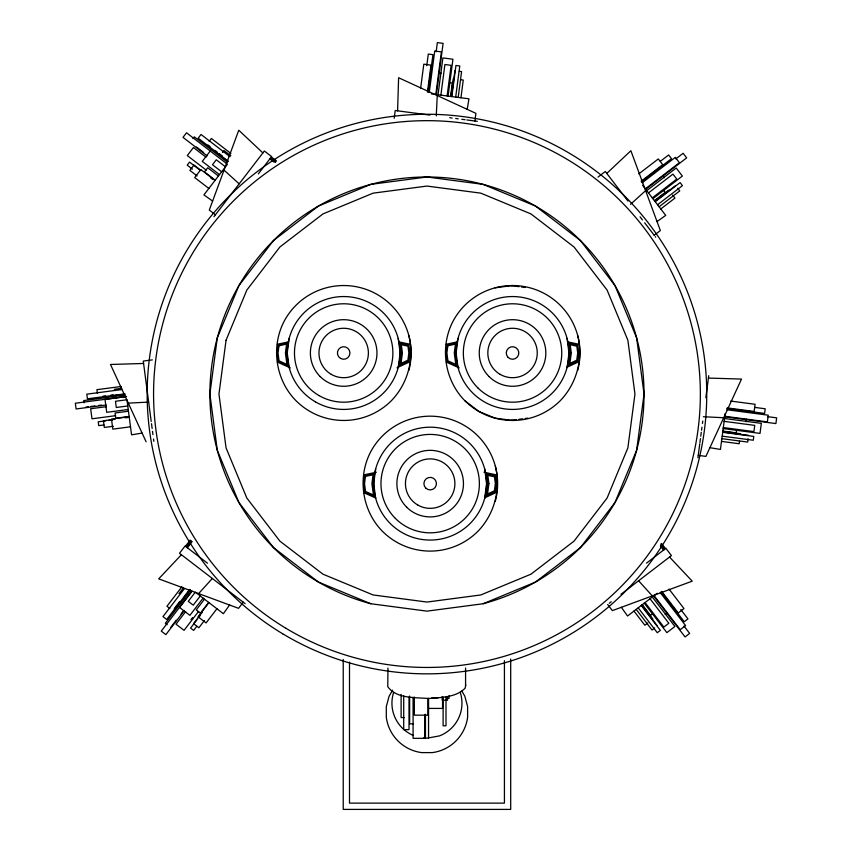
<?xml version="1.0" encoding="UTF-8"?>
<svg xmlns="http://www.w3.org/2000/svg" width="852" height="852" viewBox="0 0 852 852"><rect width="100%" height="100%" fill="white"/><g stroke="black" fill="none" stroke-linecap="round" stroke-linejoin="round"><path stroke-width="1.28" d="M397.596 110.835L398.608 77.734L475.917 113.359L474.905 121.016M436.256 115.925L437.257 95.552M289.158 338.382L287.241 352.984L289.158 367.595M394.188 118.311L395.211 110.526L429.93 115.095M420.6 88.544L423.806 64.166L430.984 65.114L427.438 92.048M426.777 65.679L428.3 54.059L432.944 54.666L429.035 84.369M375.657 469.015L373.73 483.627L375.657 498.228M428.183 90.823L428.694 86.957M428.332 92.229L429.621 82.452M429.28 92.282L434.722 51.013L441.411 51.887L435.809 94.455M436.16 51.78L437.364 42.6L443.104 43.356L436.373 94.529M398.193 367.595L400.12 352.984L398.193 338.382M438.034 94.753L442.891 57.925L452.934 59.246L448.077 96.074M440.878 95.126L444.904 64.518L451.123 65.338L447.098 95.946M408.843 370.45A67.468 67.468 0 0 0 285.25 319.255C270.478 345.166 274.994 379.481 295.974 400.696A67.468 67.468 0 0 0 391.387 400.696C407.895 383.613 414.604 358.575 408.843 335.528M450.601 96.404L452.369 83.017L449.739 82.665M450.9 96.446L453.221 78.746M451.496 96.521L454.893 70.695M451.848 96.564L455.948 65.476L459.771 65.987L455.682 97.075M458.184 97.405L461.592 71.579L459.356 71.28M460.943 97.767L463.264 80.067L460.762 79.737M458.025 338.382L456.108 352.984L458.025 367.595M484.692 498.228A56.445 56.445 0 0 0 415.563 429.11A56.445 56.445 0 0 0 390.259 523.533A56.445 56.445 0 0 0 484.692 498.228L486.609 483.627L484.692 469.015M495.342 501.082A67.468 67.468 0 0 0 371.749 449.888C356.977 475.799 361.493 510.124 382.463 531.328A67.468 67.468 0 0 0 477.876 531.328C494.394 514.246 501.104 489.208 495.342 466.161M567.059 367.595A56.445 56.445 0 0 0 497.941 298.466A56.445 56.445 0 0 0 472.636 392.9A56.445 56.445 0 0 0 567.059 367.595L568.987 352.984L567.059 338.382M577.709 370.45A67.468 67.468 0 0 0 454.116 319.255C439.344 345.166 443.871 379.481 464.841 400.696A67.468 67.468 0 0 0 560.254 400.696C576.761 383.613 583.471 358.575 577.709 335.528M697.937 457.758L699.769 443.785M699.939 442.507L700.451 438.61M700.77 436.203L701.281 432.305M701.558 430.207L701.952 427.225M702.442 423.487L702.762 421.101M705.839 397.735L708.736 375.689M725.148 413.635L720.441 449.441L709.908 447.683M736.597 430.207L736.245 432.837L722.858 431.08M739.515 441.229L739.185 443.743L721.495 441.411M745.979 421.761L746.32 419.184M748.12 438.716L747.683 442.06L721.857 438.663M467.205 109.354L468.973 98.821L431.346 93.869M465.746 684.965L465.096 688.256C455.937 697.458 441.506 697.373 429.387 698.427M392.612 690.141L389.055 696.329L386.297 706.67L386.318 717.373A41.002 41.002 0 0 0 421.676 752.614L432.379 752.604A41.002 41.002 0 0 0 467.62 717.246L467.61 706.542L464.819 696.201L461.837 691.057M229.571 605.016L223.373 613.706L195.3 592.161L188.249 601.342L193.223 605.165L200.273 595.985M192.967 138.642L194.341 136.852L227.367 162.2M209.155 141.315L211.36 138.45L230.86 153.413M210.199 151.06L202.265 161.39L219.486 174.607M222.468 152.497L223.991 150.516L230.839 155.767M213.958 216.685L264.354 151.006L271.628 156.587L258.337 173.893M185.448 546.292L190.198 540.115M186.3 546.941L191.04 540.754M186.844 547.367L191.594 541.18M187.387 547.783L192.137 541.595M181.902 586.772L166.939 606.273L169.804 608.477M178.995 593.642L183.5 587.773M184.373 588.7L162.966 616.603L166.683 619.447L189.676 589.488M174.255 608.626L179.761 601.437M183.968 597.454L189.975 589.627M190.688 590.266L165.341 623.291L167.13 624.665M191.881 591.213L161.273 631.108L165.863 634.633L184.394 610.479M191.977 591.224L179.538 607.433L189.879 615.357L203.095 598.136M170.698 627.402L176.247 620.181M180.997 613.983L183.372 610.884M185.704 611.544L176.013 624.175L184.043 630.342L198.58 611.406M204.469 599.19L196.248 609.915L200.454 613.142L208.676 602.428M190.986 619.66L192.552 617.615M208.91 602.609L198.047 616.763L206.077 622.929L216.94 608.775M202.254 612.268L193.532 623.632L198.889 627.743L204.437 620.512M196.95 619.777L190.582 628.062L193.649 630.416L196.833 626.273M198.537 617.7L200.135 615.634M243.257 602.204L238.56 608.328L158.706 578.859L181.401 554.737M198.633 593.588L212.329 578.476M606.762 173.414L630.874 150.719L660.353 230.572L654.229 235.269M630.501 204.342L645.614 190.646M598.029 177.078L605.303 171.497L627.988 201.083M638.787 173.915L658.298 158.951L662.696 164.692L641.141 181.231M660.353 161.316L668.628 154.979L671.472 158.696L641.503 181.689M641.652 181.987L649.48 175.981M642.28 182.701L675.317 157.354L679.427 162.711L645.358 188.846M675.785 158.919L683.134 153.285L686.659 157.876L645.709 189.293M646.732 190.635L676.2 168.025L682.367 176.055L652.898 198.665M648.478 192.903L672.963 174.106L676.786 179.08L652.291 197.877M654.442 200.689L665.167 192.467L663.548 190.358M654.624 200.923L668.788 190.06M654.996 201.402L675.657 185.544M655.209 201.69L680.088 182.594L682.441 185.661L657.563 204.746M659.107 206.759L679.768 190.901L677.713 188.217M660.79 208.953L674.954 198.09L672.643 195.076M646.54 563.129L665.859 548.305L671.44 555.579L621.023 594.259M609.255 603.28L611.267 601.746M657.222 593.237L627.551 616.007L621.353 607.316M652.579 613.823L650.47 615.442L642.248 604.728M647.861 622.918L644.847 625.23L633.984 611.076M665.188 614.494L667.254 612.907M654.719 627.988L652.036 630.043L636.178 609.382M657.03 221.584L665.721 215.386L642.621 185.278M397.011 367.787L409.993 361.717M567.059 367.233L578.859 361.717M484.682 497.877L496.492 492.349M483.148 603.738L535.503 582.054L580.457 547.559L614.952 502.595L636.646 450.239L644.037 394.061L636.646 337.871L614.952 285.516L580.457 240.562L535.503 206.067L483.148 184.373L426.958 176.982L370.78 184.373L318.424 206.067L273.46 240.562L238.965 285.516L217.281 337.871L209.88 394.061L217.281 450.239L238.965 502.595L273.46 547.559L318.424 582.054L370.78 603.738L426.958 611.14L483.148 603.738A217.079 217.079 0 0 0 604.782 269.551A217.079 217.079 0 0 0 249.146 269.551A217.079 217.079 0 0 0 370.78 603.738M277.358 344.251L288.7 341.833M446.224 344.251L457.577 341.833M363.857 474.894L376.382 472.221M142.092 433.072L131.559 434.839L126.948 399.758L115.467 401.271L116.287 407.48L127.768 405.967M495.087 287.816L512.542 285.516M152.348 359.885L143.264 361.078L150.41 415.403M121.282 386.467L96.915 389.673L97.384 393.262M114.37 389.268L121.708 388.31M121.666 389.577L86.797 394.167L87.415 398.811L124.861 393.88M102.986 396.169L105.552 395.839M110.685 395.158L113.252 394.817M115.19 395.488L124.967 394.199M125.031 395.147L83.752 400.578L84.05 402.815M125.201 396.67L75.338 403.23L76.094 408.971L106.276 404.998M126.522 396.574L105.009 399.407L106.702 412.325L128.226 409.493M85.924 407.107L88.501 406.766M91.079 406.425L94.955 405.925M98.821 405.414L101.399 405.073M106.447 406.67L90.663 408.747L91.984 418.801L115.659 415.68M128.45 411.207L115.063 412.975L115.755 418.236L129.142 416.468M129.184 416.756L111.484 419.088L112.815 429.131L130.505 426.809M115.063 419.227L103.433 420.76L104.317 427.448L113.359 426.266M125.393 417.863L127.97 417.523M105.999 420.792L98.225 421.815L98.725 425.638L103.912 424.956M108.587 420.441L112.475 419.93M511.392 420.302L516.418 419.642M518.921 419.312L522.691 418.811M525.194 418.481L527.707 418.151M128.29 403.124L148.663 402.112M143.573 363.463L110.483 364.475L146.097 441.773M431.911 697.809L438.173 697.809M446.672 698.289L449.089 698.289L449.089 695.711M428.567 708.417L442.561 708.417L442.561 696.925M404.359 717.586L401.111 717.586L401.111 694.433M413.38 723.859L409.642 723.859L409.642 695.999M426.756 698.374C413.71 697.405 396.148 698.47 387.777 686.669L387.937 668.032M708.427 378.075L741.517 379.076L705.903 456.384L698.246 455.373M703.337 416.724L723.71 417.736M438.705 72.942L441.293 73.283M449.728 117.693L452.124 118.013M455.66 118.481L458.206 118.811M461.741 119.28L465.085 119.717M466.864 119.951L477.29 121.325M511.392 285.665L518.921 286.666M521.435 286.996L525.194 287.486M730.718 401.068L755.085 404.285L754.148 411.452L727.214 407.906M754.872 407.416L765.202 408.779L764.585 413.422L733.593 409.343M727.139 408.491L731.016 409.003M727.033 408.811L736.81 410.089M726.969 409.759L768.248 415.19L767.364 421.889L724.796 416.277M767.471 416.628L776.662 417.842L775.906 423.572L724.732 416.841M724.509 418.513L761.337 423.359L760.016 433.402L723.188 428.556M724.136 421.346L754.744 425.382L753.924 431.591L723.316 427.566M722.816 431.368L740.516 433.7M722.741 431.964L748.567 435.361M722.688 432.326L753.775 436.416L753.274 440.239L722.187 436.149M512.542 420.451L495.087 418.151L478.813 411.409L464.841 400.696M423.891 737.64L427.001 738.205L439.43 735.904A35.007 35.007 0 0 0 460.208 692.25M567.517 341.833L578.859 344.251M398.651 341.833L409.993 344.251M483.968 472.221L496.492 474.894M446.278 362.068L459.228 367.926M277.401 362.068L290.362 367.926M363.9 492.701L375.679 498.026M212.617 201.083L203.926 194.884L227.431 164.255L186.524 132.784L182.999 137.374L207.142 155.905M271.33 156.97L276.485 160.921M270.68 157.812L275.835 161.763M270.265 158.355L275.42 162.317M269.85 158.898L273.971 162.072M229.965 156.683L201.029 134.478L198.175 138.194L228.144 161.188M207.984 144.978L210.029 146.555M215.162 150.495L217.217 152.061M219.273 153.637L222.351 156.001M220.178 155.49L227.995 161.486M225.471 166.811L216.28 159.771L212.468 164.745L221.648 171.785M196.418 146.97L203.649 152.508M206.077 157.215L193.447 147.524L187.28 155.565L206.227 170.091M218.431 175.981L207.718 167.759L204.491 171.966L215.205 180.187M215.023 180.422L200.87 169.559L194.703 177.589L208.857 188.462M201.221 170.592L193.99 165.043L189.879 170.4L197.11 175.949M210.529 177.727L212.595 179.314M199.932 170.049L189.559 162.104L187.216 165.16L192.392 169.143M215.418 214.768L209.294 210.071L238.773 130.228L262.885 152.913M207.473 563.193L185.065 546.004L179.495 553.278L245.163 603.674M224.033 170.144L239.156 183.84M669.523 557.038L692.218 581.16L612.364 610.628L607.668 604.505M638.595 580.776L652.291 595.889M662.622 175.682L664.209 177.749M640.065 216.813L642.461 219.922M644.676 222.819L654.4 235.493M655.273 236.632L655.699 237.175M661.514 543.438L665.476 548.592M660.673 544.087L664.624 549.242M660.918 545.536L664.081 549.668M660.375 545.962L663.538 550.083M669.022 589.073L683.986 608.573L678.245 612.971L661.716 591.426M680.823 609.606L687.958 618.903L684.241 621.747L662.835 593.855M660.95 591.927L666.956 599.755M660.236 592.566L685.583 625.592L680.226 629.703L654.091 595.644M684.018 626.06L689.651 633.409L685.061 636.934L653.644 595.985M652.302 597.007L674.912 626.476L666.882 632.642L644.272 603.173M650.033 598.754L668.831 623.249L663.857 627.061L645.06 602.566M642.014 604.899L652.888 619.063M641.535 605.271L657.393 625.932M641.247 605.495L660.343 630.363L657.275 632.716L638.191 607.838M150.484 415.925L151.209 421.42M151.507 423.7L152.135 428.481M152.508 431.293L152.945 434.648M153.53 439.036L153.829 441.325M510.699 659.011L510.699 809.4L343.228 809.4L343.228 659.48M504.427 660.715L504.427 803.127L349.501 803.127L349.501 662.047M465.575 668.032L465.575 685.817M447.534 697.767L447.534 700.216L442.231 700.216L442.231 696.531M446.001 697.128L446.001 725.787L443.115 725.787L443.115 697.128M428.567 698.203L428.556 737.917M427.821 698.182L427.853 715.169L414.349 715.169L414.349 697.064M425.446 714.274L425.446 737.917M424.658 714.508L424.658 738.322L413.082 738.322L413.082 697.298M409.013 697.117L409.013 729.642L403.71 729.642L403.71 695.818M413.401 735.478A35.007 35.007 0 0 1 393.656 692.356M226.057 340.225L218.964 394.061L226.057 447.886L246.835 498.058L279.893 541.126L322.961 574.184L373.133 594.962L426.958 602.055L480.794 594.962L530.956 574.184L574.035 541.126L607.093 498.058L627.871 447.886L634.953 394.061L627.871 340.225L607.093 290.063L574.035 246.984L530.956 213.927L480.794 193.148L426.958 186.066L373.133 193.148L322.961 213.927L279.893 246.984L246.835 290.063L226.057 340.225M278.199 345.039L277.156 352.984L278.274 361.429L287.976 365.817L286.283 352.984L287.593 343.036L278.199 345.039M278.977 345.752L278.029 352.984L279.062 360.843L286.922 364.4L285.42 352.984L286.591 344.123L278.977 345.752M364.699 475.672L363.655 483.627L364.762 492.062L374.475 496.45L372.782 483.627L374.092 473.669L364.699 475.672M365.476 476.385L364.518 483.627L365.551 491.476L373.421 495.033L371.919 483.627L373.08 474.766L365.476 476.385M401.303 352.984L399.684 365.242L408.917 360.928L409.961 352.984L408.939 345.23L400.025 343.335L401.303 352.984M402.421 352.984L401.047 363.389L407.895 360.183L408.843 352.984L407.948 346.146L401.335 344.74L402.421 352.984M447.076 345.039L446.022 352.984L447.14 361.429L456.842 365.817L455.16 352.984L456.47 343.036L447.076 345.039M447.843 345.752L446.895 352.984L447.928 360.843L455.788 364.4L454.286 352.984L455.458 344.123L447.843 345.752M487.791 483.627L486.183 495.875L495.417 491.561L496.46 483.627L495.438 475.863L486.524 473.968L487.791 483.627M488.91 483.627L487.546 494.022L494.394 490.816L495.342 483.627L494.437 476.79L487.823 475.373L488.91 483.627M570.169 352.984L568.55 365.242L577.784 360.928L578.827 352.984L577.805 345.23L568.902 343.335L570.169 352.984M571.287 352.984L569.913 363.389L576.761 360.183L577.709 352.984L576.815 346.146L570.201 344.74L571.287 352.984M282.704 633.792A279.786 279.786 0 0 0 706.702 399.119A279.786 279.786 0 0 0 291.469 149.26A279.786 279.786 0 0 0 282.704 633.792M320.139 376.52A33.281 33.281 0 0 0 375.828 361.599A33.281 33.281 0 0 0 335.06 320.831A33.281 33.281 0 0 0 320.139 376.52M319.074 395.594A49.203 49.203 0 0 0 392.878 352.984A49.203 49.203 0 0 0 319.074 310.373A49.203 49.203 0 0 0 319.074 395.594M340.544 358.415A6.273 6.273 0 0 0 349.948 352.984A6.273 6.273 0 0 0 340.544 347.552A6.273 6.273 0 0 0 340.544 358.415M286.006 628.318A273.396 273.396 0 0 0 700.312 399.002A273.396 273.396 0 0 0 294.568 154.862A273.396 273.396 0 0 0 286.006 628.318M315.453 401.867A56.445 56.445 0 0 0 400.12 352.984A56.445 56.445 0 0 0 315.453 304.111A56.445 56.445 0 0 0 315.453 401.867M331.322 374.39A24.719 24.719 0 0 0 368.394 352.984A24.719 24.719 0 0 0 331.322 331.577A24.719 24.719 0 0 0 331.322 374.39M508.111 357.425A6.273 6.273 0 0 0 518.602 354.613A6.273 6.273 0 0 0 510.923 346.924A6.273 6.273 0 0 0 508.111 357.425M500.188 374.39A24.719 24.719 0 0 0 537.261 352.984A24.719 24.719 0 0 0 500.188 331.577A24.719 24.719 0 0 0 500.188 374.39M489.005 376.52A33.281 33.281 0 0 0 544.694 361.599A33.281 33.281 0 0 0 503.926 320.831A33.281 33.281 0 0 0 489.005 376.52M477.748 387.777A49.203 49.203 0 0 0 560.073 365.721A49.203 49.203 0 0 0 499.815 305.463A49.203 49.203 0 0 0 477.748 387.777M395.381 518.41A49.203 49.203 0 0 0 477.706 496.354A49.203 49.203 0 0 0 417.437 436.096A49.203 49.203 0 0 0 395.381 518.41M406.638 507.153A33.281 33.281 0 0 0 462.327 492.232A33.281 33.281 0 0 0 421.559 451.475A33.281 33.281 0 0 0 406.638 507.153M417.81 505.034A24.719 24.719 0 0 0 454.893 483.627A24.719 24.719 0 0 0 417.81 462.21A24.719 24.719 0 0 0 417.81 505.034M425.734 488.058A6.273 6.273 0 0 0 436.235 485.246A6.273 6.273 0 0 0 428.545 477.567A6.273 6.273 0 0 0 425.734 488.058"/></g></svg>
